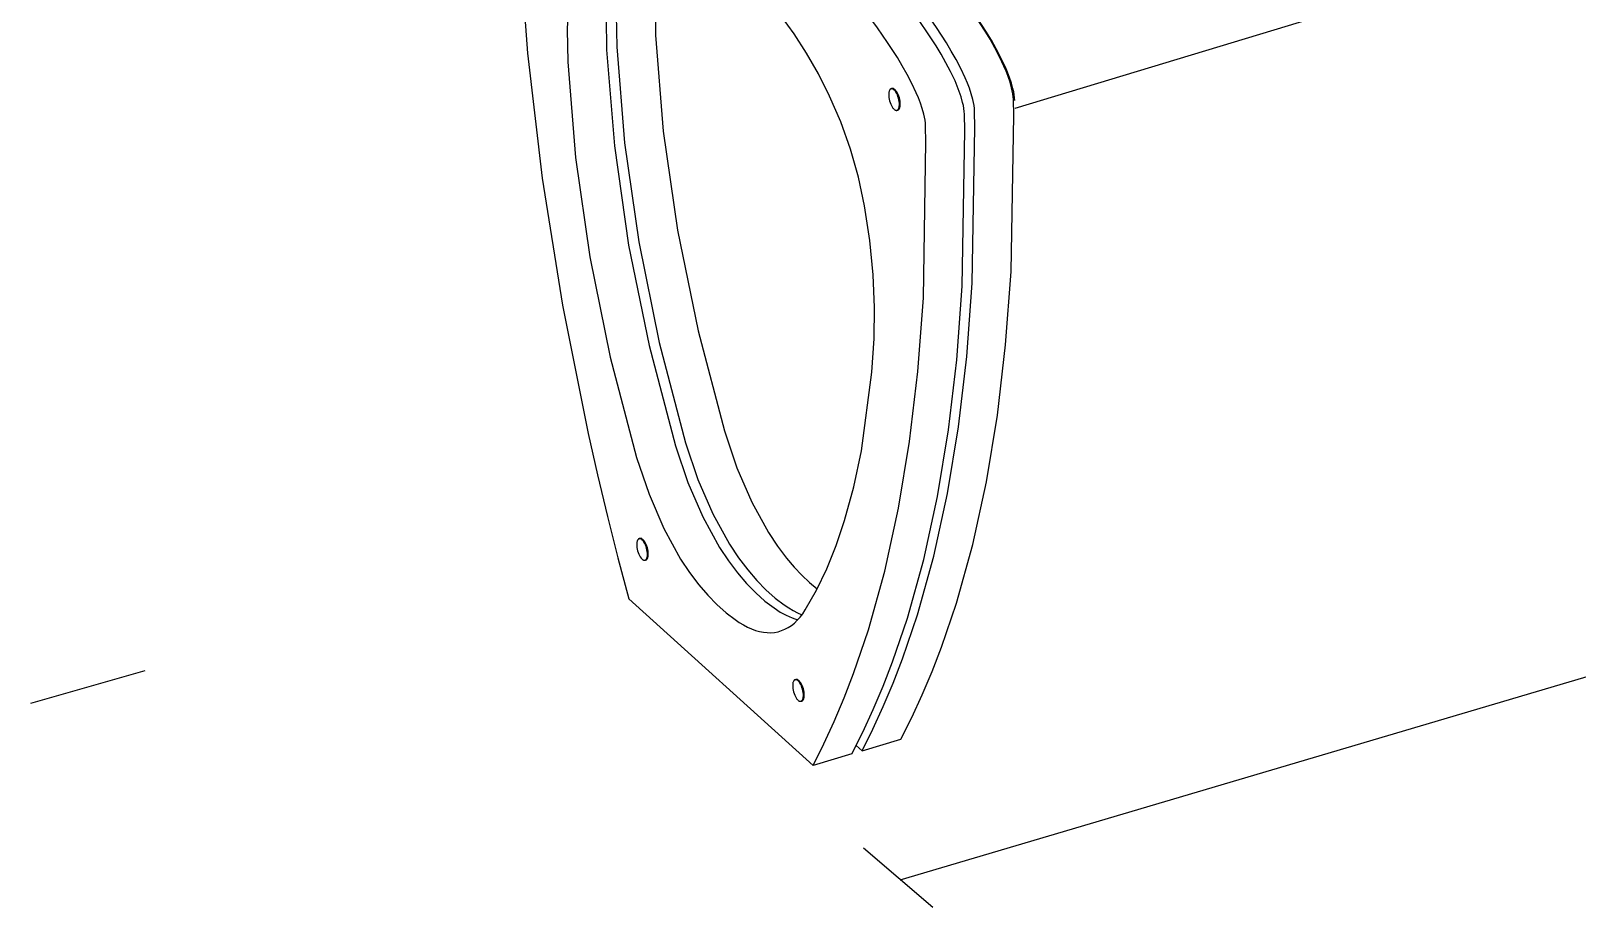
# Model space of a CAD drawing. Extents: x -56 to 226, y 85 to 311.
# Drawn here: x -48.7 to 85, y 84.6 to 160.4 of the extents above; entities that cross this region are included whole.
import ezdxf

# ---------------------------------------------------------------- set-up
doc = ezdxf.new("R2010")
doc.units = 0
doc.layers.add('LIVELLO_1', color=160, linetype='Continuous')

# ---------------------------------------------------------------- blocks, each defined once
blk = doc.blocks.new('AI9-BLK1')
at = {"layer": 'LIVELLO_1', "color": 7}
for p, q in [((101.809806, -3.105323), (-53.53799, -50.125364)), ((-64.245002, -48.427449), (-64.172138, -48.403678)), ((-63.730649, -50.285561), (-63.657958, -50.264891)), ((-86.02903, -87.325505), (-85.954616, -87.304835)), ((-85.514849, -89.186546), (-85.440435, -89.165875)), ((-70.990671, -106.946702), (-86.922515, -92.536901)), ((-72.545443, -99.517698), (-72.472751, -99.496683)), ((-72.031262, -101.381495), (-71.958226, -101.358068)), ((-66.755615, -105.671672), (-67.261011, -105.210718))]:
    blk.add_line(p, q, dxfattribs=at)
for points in [[(-77.724455, -94.323872), (-77.364442, -94.570197), (-77.010803, -94.784137), (-76.65837, -94.972239), (-76.30921, -95.129336), (-75.962805, -95.254392), (-75.62243, -95.346377), (-75.286533, -95.411833), (-74.958043, -95.447318), (-74.635582, -95.450418), (-74.318978, -95.423547), (-74.011159, -95.363947), (-73.710746, -95.272307), (-73.420841, -95.153107), (-73.136966, -95.001522), (-72.865148, -94.823411), (-72.601942, -94.614983), (-72.350795, -94.374515), (-72.111361, -94.109587), (-71.882606, -93.81262), (-71.666943, -93.485336), (-70.694737, -91.787937), (-69.805903, -89.929997), (-68.99131, -87.917373), (-68.263017, -85.752475), (-67.472195, -82.854116), (-66.815215, -79.738371), (-65.918629, -72.936375), (-65.719675, -70.022858), (-65.672133, -67.335339), (-65.795295, -64.502092), (-66.0883, -61.558947), (-66.547531, -58.541388), (-67.069463, -56.079867), (-67.757621, -53.642118), (-68.594263, -51.284811), (-69.556133, -49.066686), (-70.53144, -47.14639), (-71.552566, -45.344605), (-72.616756, -43.682863), (-73.709368, -42.169605)], [(-83.777143, -33.809564), (-84.236374, -35.997717), (-84.52938, -38.411695), (-84.649958, -41.024972), (-84.602243, -43.798791)], [(-96.459573, -34.832413), (-95.691144, -45.350634), (-94.424727, -56.154281), (-92.6648, -67.144825), (-90.432034, -78.228386)], [(-88.009098, -35.088039), (-88.468502, -37.273091), (-88.761335, -39.687242), (-88.884497, -42.300347), (-88.836955, -45.074165)], [(-87.1337, -34.823628), (-87.592931, -37.008508), (-87.885764, -39.425587), (-88.009098, -42.035591), (-87.961384, -44.809754)], [(-91.366861, -36.09883), (-91.827987, -38.28681), (-92.120648, -40.701133), (-92.241054, -43.31131), (-92.193511, -46.084784)], [(-56.109409, -43.447908), (-56.964482, -42.130848), (-57.833851, -40.87046), (-58.712351, -39.669327), (-59.598257, -38.530723)], [(-55.993826, -43.531107), (-56.848554, -42.214219), (-57.714996, -40.953486), (-58.595045, -39.752526), (-59.482502, -38.613922)], [(-60.344465, -44.72311), (-61.197815, -43.406222), (-62.065979, -42.145662), (-62.944478, -40.944701), (-63.831935, -39.809026)], [(-59.465965, -44.461972), (-60.322244, -43.141811), (-61.190236, -41.881251), (-62.068907, -40.680118), (-62.956364, -39.54427)], [(-63.701021, -45.734073), (-64.555577, -44.417185), (-65.422191, -43.156625), (-66.30069, -41.958593), (-67.188319, -40.819817)], [(-84.602243, -43.798791), (-83.934756, -52.090102), (-82.702618, -60.658399), (-80.932011, -69.35382), (-78.657559, -78.014101)], [(-54.481774, -46.477525), (-54.868313, -45.671717), (-55.268289, -44.895709), (-55.681356, -44.152774), (-56.109409, -43.447908)], [(-54.36309, -46.56348), (-54.751008, -45.754916), (-55.152361, -44.979081), (-55.565428, -44.235973), (-55.993826, -43.531107)], [(-88.836955, -45.074165), (-88.166884, -53.368577), (-86.935951, -61.936874), (-85.167067, -70.629539), (-82.889686, -79.292921)], [(-87.961384, -44.809754), (-87.291313, -53.103994), (-86.06038, -61.671946), (-84.291496, -70.361855), (-82.014115, -79.030749)], [(-58.713729, -47.755828), (-59.100441, -46.947264), (-59.500416, -46.171428), (-59.916412, -45.427804), (-60.344465, -44.72311)], [(-57.83833, -47.4909), (-58.22487, -46.682336), (-58.624673, -45.9065), (-59.041013, -45.166494), (-59.465965, -44.461972)], [(-92.193511, -46.084784), (-91.526196, -54.37644), (-90.295436, -62.947665), (-88.525001, -71.639985), (-86.247793, -80.303367)], [(-62.070285, -48.766619), (-62.456653, -47.960811), (-62.859729, -47.181702), (-63.272968, -46.441868), (-63.701021, -45.734073)], [(-53.820487, -48.332881), (-53.960186, -47.850568), (-54.116249, -47.378245), (-54.290054, -46.917119), (-54.481774, -46.477525)], [(-53.70611, -48.415563), (-53.844259, -47.931011), (-53.998771, -47.458516), (-54.172748, -47.003591), (-54.36309, -46.56348)], [(-58.055371, -49.607911), (-58.192314, -49.126114), (-58.351305, -48.653619), (-58.52511, -48.195422), (-58.713729, -47.755828)], [(-57.179972, -49.342983), (-57.316743, -48.861703), (-57.474011, -48.389208), (-57.648161, -47.931011), (-57.83833, -47.4909)], [(-64.245002, -48.427449), (-64.25861, -48.430722), (-64.27463, -48.439507), (-64.286688, -48.448119), (-64.303224, -48.457249), (-64.316488, -48.466378), (-64.326823, -48.478264), (-64.338536, -48.492906), (-64.350422, -48.510648), (-64.36248, -48.525806), (-64.372987, -48.54062), (-64.392107, -48.582134), (-64.406921, -48.626403), (-64.421908, -48.671362), (-64.432243, -48.724761), (-64.4412, -48.781088), (-64.451535, -48.903389), (-64.448607, -49.040159), (-64.432243, -49.179685), (-64.406921, -49.325585), (-64.372987, -49.473897), (-64.326823, -49.616696), (-64.27463, -49.756567), (-64.213824, -49.88438), (-64.146989, -49.997379), (-64.078432, -50.09522), (-64.041397, -50.140006), (-64.00574, -50.175835), (-63.968705, -50.211492), (-63.931326, -50.237847), (-63.89722, -50.26179), (-63.879477, -50.270919), (-63.861563, -50.276948), (-63.845026, -50.282805), (-63.827284, -50.288662), (-63.811092, -50.291418), (-63.793178, -50.294691), (-63.776813, -50.294691), (-63.760449, -50.294691), (-63.743913, -50.291418), (-63.730649, -50.285561), (-63.714285, -50.280049), (-63.701021, -50.273676), (-63.687758, -50.268163), (-63.671394, -50.259034), (-63.659336, -50.247148), (-63.646072, -50.235263), (-63.634186, -50.220621), (-63.623679, -50.205463), (-63.611793, -50.187548), (-63.602836, -50.173079), (-63.581993, -50.133977), (-63.565629, -50.089707), (-63.552365, -50.042165), (-63.54048, -49.988077), (-63.531523, -49.935023), (-63.522565, -49.809621), (-63.525494, -49.676124), (-63.54048, -49.533497), (-63.565629, -49.387769), (-63.602836, -49.242386), (-63.646072, -49.096486), (-63.701021, -48.959544), (-63.760449, -48.831903), (-63.827284, -48.71632), (-63.89722, -48.61779), (-63.931326, -48.573349), (-63.968705, -48.537864), (-64.00574, -48.504791), (-64.041397, -48.478264), (-64.078432, -48.454493), (-64.094968, -48.445363), (-64.11271, -48.436234), (-64.129074, -48.430722), (-64.146989, -48.427449), (-64.163181, -48.421592), (-64.181095, -48.418836), (-64.19746, -48.418836), (-64.213824, -48.421592), (-64.22881, -48.421592), (-64.245002, -48.427449)], [(-63.657958, -50.264891), (-63.641421, -50.26179), (-63.628158, -50.253005), (-63.614894, -50.247148), (-63.599908, -50.235263), (-63.586644, -50.223377), (-63.573036, -50.211492), (-63.561323, -50.199606), (-63.549437, -50.184792), (-63.539102, -50.169806), (-63.530145, -50.149135), (-63.509302, -50.110378), (-63.492765, -50.068692), (-63.479502, -50.018222), (-63.467616, -49.967407), (-63.458659, -49.911424), (-63.451252, -49.789123), (-63.45418, -49.655453), (-63.467616, -49.512826), (-63.492765, -49.366926), (-63.530145, -49.218443), (-63.573036, -49.072543), (-63.628158, -48.935773), (-63.687758, -48.808132), (-63.75287, -48.695133), (-63.824356, -48.594019), (-63.858634, -48.552506), (-63.895669, -48.513921), (-63.931326, -48.48102), (-63.968705, -48.454493), (-64.00574, -48.430722), (-64.020554, -48.421592), (-64.039846, -48.415563), (-64.057589, -48.406778), (-64.074125, -48.403678), (-64.090317, -48.400922), (-64.108059, -48.397649), (-64.124596, -48.397649), (-64.139582, -48.400922), (-64.155946, -48.400922), (-64.172138, -48.403678)], [(-61.414856, -50.621286), (-61.550076, -50.140006), (-61.707689, -49.664238), (-61.881666, -49.206557), (-62.070285, -48.766619)], [(-59.88954, -96.693409), (-58.599352, -92.905871), (-57.188757, -87.840203), (-56.006917, -82.408665), (-55.055899, -76.646743), (-54.340697, -70.578896), (-53.865101, -64.219939), (-53.637725, -50.752199), (-53.670281, -49.358141)], [(-57.026493, -50.371516), (-57.040101, -50.125364), (-57.073002, -49.869221), (-57.117444, -49.607911), (-57.179972, -49.342983)], [(-53.670281, -49.358141), (-53.683545, -49.111473), (-53.713517, -48.855674), (-53.76106, -48.594019), (-53.820487, -48.332881)], [(-53.552804, -49.444613), (-53.567617, -49.1976), (-53.598968, -48.938873), (-53.642032, -48.680491), (-53.70611, -48.415563)], [(-64.124596, -97.965683), (-62.834408, -94.184001), (-61.423813, -89.112476), (-60.239045, -83.686795), (-59.287682, -77.924873), (-58.572652, -71.85117), (-58.098435, -65.494969), (-57.872609, -52.030502), (-57.902409, -50.636444)], [(-63.246096, -97.703855), (-61.958837, -93.919073), (-60.54807, -88.844448), (-59.363474, -83.421868), (-58.412111, -77.657534), (-57.697253, -71.586931), (-57.223036, -65.23073), (-56.99721, -51.766091), (-57.026493, -50.371516)], [(-61.261549, -51.647063), (-61.275157, -51.400566), (-61.304785, -51.14494), (-61.352327, -50.882941), (-61.414856, -50.621286)], [(-57.902409, -50.636444), (-57.918601, -50.389948), (-57.948229, -50.133977), (-57.994393, -49.872322), (-58.055371, -49.607911)], [(-67.481152, -98.98233), (-66.190964, -95.195137), (-64.780025, -90.122923), (-63.59853, -84.697586), (-62.646994, -78.935664), (-61.930587, -72.862305), (-61.454991, -66.506449), (-61.228993, -53.04181), (-61.261549, -51.647063)], [(-90.432034, -78.228386), (-89.616063, -81.813697), (-88.758407, -85.392807), (-87.860442, -88.966404), (-86.922515, -92.536901)], [(-78.657559, -78.014101), (-77.584584, -81.194958), (-76.297324, -84.159462), (-74.845044, -86.799439), (-74.071965, -87.967327), (-73.281143, -89.013947)], [(-82.889686, -79.292921), (-81.816539, -82.473433), (-80.529279, -85.434837), (-79.07855, -88.074469), (-78.30702, -89.24339), (-77.51327, -90.289665)], [(-82.014115, -79.030749), (-80.940968, -82.206438), (-79.656809, -85.172665), (-78.2016, -87.81023), (-77.431449, -88.978118), (-76.637699, -90.027838)], [(-86.247793, -80.303367), (-85.173096, -83.484568), (-83.888764, -86.445283), (-82.436656, -89.088361), (-81.663577, -90.253836), (-80.869655, -91.303212)], [(-86.02903, -87.325505), (-86.042638, -87.331362), (-86.059002, -87.340319), (-86.072266, -87.349276), (-86.085529, -87.355478), (-86.099137, -87.369947), (-86.111023, -87.379249), (-86.122909, -87.394063), (-86.133244, -87.411633), (-86.148058, -87.423346), (-86.157015, -87.444361), (-86.174757, -87.48019), (-86.191294, -87.524632), (-86.207658, -87.572174), (-86.216615, -87.625918), (-86.2254, -87.682073), (-86.234185, -87.804374), (-86.232807, -87.941144), (-86.216615, -88.080326), (-86.191294, -88.226053), (-86.157015, -88.372125), (-86.111023, -88.514752), (-86.059002, -88.654279), (-85.996474, -88.782092), (-85.932567, -88.900947), (-85.861081, -88.996032), (-85.827147, -89.040818), (-85.791318, -89.076647), (-85.754111, -89.109031), (-85.717076, -89.139003), (-85.681247, -89.159674), (-85.663505, -89.171732), (-85.646969, -89.177589), (-85.629399, -89.186546), (-85.610106, -89.186546), (-85.593742, -89.192402), (-85.578756, -89.192402), (-85.562391, -89.192402), (-85.544649, -89.192402), (-85.529663, -89.189646), (-85.514849, -89.186546), (-85.500035, -89.18379), (-85.485049, -89.177589), (-85.470235, -89.168631), (-85.456972, -89.156573), (-85.443536, -89.144516), (-85.431478, -89.136247), (-85.418214, -89.121089), (-85.406501, -89.106275), (-85.397544, -89.091117), (-85.385658, -89.070446), (-85.367744, -89.031861), (-85.350001, -88.990175), (-85.336393, -88.939532), (-85.324508, -88.889234), (-85.31555, -88.832735), (-85.308143, -88.710778), (-85.311244, -88.577108), (-85.324508, -88.434137), (-85.350001, -88.288754), (-85.385658, -88.143371), (-85.4301, -87.997299), (-85.485049, -87.857428), (-85.544649, -87.729615), (-85.610106, -87.620061), (-85.681247, -87.518431), (-85.715526, -87.474333), (-85.754111, -87.438504), (-85.788562, -87.40302), (-85.825597, -87.376148), (-85.861081, -87.352032), (-85.880718, -87.34342), (-85.895532, -87.337563), (-85.914653, -87.328261), (-85.931189, -87.325505), (-85.948931, -87.322405), (-85.965295, -87.322405), (-85.98321, -87.322405), (-85.996474, -87.322405), (-86.012838, -87.322405), (-86.02903, -87.325505)], [(-85.440435, -89.165875), (-85.427171, -89.159674), (-85.410635, -89.156573), (-85.397544, -89.144516), (-85.383936, -89.136247), (-85.370672, -89.12419), (-85.358786, -89.112476), (-85.346901, -89.097318), (-85.336393, -89.08526), (-85.321579, -89.067346), (-85.312794, -89.046675), (-85.295052, -89.01119), (-85.278516, -88.966404), (-85.265252, -88.918862), (-85.251644, -88.865118), (-85.242859, -88.811719), (-85.235624, -88.687351), (-85.237002, -88.553337), (-85.251644, -88.410366), (-85.278516, -88.264983), (-85.312794, -88.122356), (-85.355858, -87.976628), (-85.410635, -87.840203), (-85.470235, -87.708944), (-85.537242, -87.595945), (-85.608728, -87.495004), (-85.642662, -87.450562), (-85.678491, -87.414733), (-85.715526, -87.382005), (-85.752733, -87.352032), (-85.788562, -87.331362), (-85.806304, -87.322405), (-85.822496, -87.316203), (-85.842133, -87.310347), (-85.856775, -87.304835), (-85.876067, -87.302079), (-85.891054, -87.298633), (-85.910346, -87.298633), (-85.925332, -87.298633), (-85.940146, -87.302079), (-85.954616, -87.304835)], [(-73.281143, -89.013947), (-72.625713, -89.790127), (-71.962705, -90.488447), (-71.298318, -91.115799), (-70.635482, -91.669082)], [(-77.51327, -90.289665), (-76.731234, -91.205027), (-75.943685, -92.013591), (-75.151141, -92.718113), (-74.36497, -93.313081)], [(-76.637699, -90.027838), (-75.855663, -90.940788), (-75.066564, -91.749008), (-74.27557, -92.453874), (-73.489399, -93.048498)], [(-80.869655, -91.303212), (-80.090719, -92.215818), (-79.299897, -93.027483), (-78.510626, -93.732005), (-77.724455, -94.323872)], [(-74.36497, -93.313081), (-73.838732, -93.664136), (-73.319728, -93.949046), (-72.808648, -94.172288), (-72.5544, -94.258071), (-72.304631, -94.326973)], [(-73.489399, -93.048498), (-73.098381, -93.313081), (-72.712013, -93.544936), (-72.328229, -93.741307), (-71.947891, -93.898747)], [(-66.755615, -105.671672), (-63.399403, -104.657781), (-62.461304, -102.781582), (-61.563512, -100.831658), (-60.705683, -98.798018), (-59.88954, -96.693409)], [(-67.631186, -105.933155), (-66.694809, -104.060401), (-65.798395, -102.104276), (-64.940739, -100.076148), (-64.124596, -97.965683)], [(-66.755615, -105.671672), (-65.81786, -103.795473), (-64.921446, -101.842449), (-64.065168, -99.814665), (-63.246096, -97.703855)], [(-72.545443, -99.517698), (-72.558879, -99.523899), (-72.572142, -99.532168), (-72.588679, -99.538024), (-72.601942, -99.547326), (-72.613828, -99.561795), (-72.627091, -99.571097), (-72.6407, -99.585911), (-72.650863, -99.601069), (-72.66137, -99.615539), (-72.670327, -99.635865), (-72.69117, -99.675139), (-72.707362, -99.719581), (-72.723899, -99.766779), (-72.732856, -99.817766), (-72.741813, -99.873921), (-72.75077, -99.996222), (-72.749048, -100.129892), (-72.732856, -100.272863), (-72.710291, -100.417902), (-72.673256, -100.563974), (-72.627091, -100.709701), (-72.575243, -100.848883), (-72.512714, -100.97394), (-72.448808, -101.086939), (-72.378872, -101.188225), (-72.341838, -101.233011), (-72.304631, -101.268496), (-72.269146, -101.304325), (-72.234695, -101.330852), (-72.19766, -101.352212), (-72.179918, -101.36358), (-72.160453, -101.366336), (-72.145639, -101.378394), (-72.126347, -101.381495), (-72.111361, -101.384251), (-72.094996, -101.384251), (-72.075704, -101.384251), (-72.06089, -101.384251), (-72.044526, -101.381495), (-72.031262, -101.381495), (-72.014726, -101.372193), (-72.00129, -101.366336), (-71.986648, -101.360824), (-71.97304, -101.348766), (-71.959776, -101.337053), (-71.946513, -101.328096), (-71.934627, -101.312937), (-71.922742, -101.295023), (-71.912234, -101.28331), (-71.903277, -101.262639), (-71.882606, -101.223709), (-71.866242, -101.179268), (-71.852634, -101.13207), (-71.840748, -101.081082), (-71.831963, -101.024927), (-71.824556, -100.902627), (-71.827657, -100.766201), (-71.840748, -100.625985), (-71.866242, -100.480947), (-71.900176, -100.332119), (-71.946513, -100.192248), (-71.998534, -100.049965), (-72.06089, -99.924908), (-72.126347, -99.808809), (-72.194732, -99.707523), (-72.231767, -99.665837), (-72.269146, -99.627597), (-72.304631, -99.594524), (-72.341838, -99.567997), (-72.375944, -99.547326), (-72.396787, -99.535268), (-72.413323, -99.529411), (-72.431066, -99.520454), (-72.447257, -99.517698), (-72.465172, -99.517698), (-72.481708, -99.514598), (-72.497728, -99.514598), (-72.512714, -99.514598), (-72.529251, -99.517698), (-72.545443, -99.517698)], [(-71.958226, -101.358068), (-71.942034, -101.352212), (-71.928771, -101.34601), (-71.913784, -101.337053), (-71.900176, -101.328096), (-71.887085, -101.316383), (-71.875199, -101.304325), (-71.861591, -101.289166), (-71.849706, -101.271252), (-71.840748, -101.259194), (-71.829035, -101.241624), (-71.809743, -101.203383), (-71.793206, -101.161353), (-71.780115, -101.11071), (-71.768057, -101.056967), (-71.760478, -101.003912), (-71.75152, -100.881956), (-71.754621, -100.74243), (-71.768057, -100.602559), (-71.793206, -100.456831), (-71.827657, -100.311104), (-71.873649, -100.168821), (-71.92567, -100.028606), (-71.986648, -99.901137), (-72.053483, -99.788138), (-72.121696, -99.689608), (-72.159075, -99.642066), (-72.194732, -99.606582), (-72.231767, -99.573853), (-72.269146, -99.547326), (-72.303252, -99.523899), (-72.324095, -99.517698), (-72.338909, -99.505985), (-72.35803, -99.499784), (-72.373016, -99.496683), (-72.392308, -99.493927), (-72.408672, -99.490826), (-72.423486, -99.490826), (-72.439851, -99.490826), (-72.456215, -99.493927), (-72.472751, -99.496683)], [(-67.631186, -105.933155), (-70.990671, -106.946702), (-70.052572, -105.070848), (-69.15478, -103.120579), (-68.297123, -101.086939), (-67.481152, -98.98233)]]:
    blk.add_lwpolyline(points, dxfattribs=at)

msp = doc.modelspace()

# ---------------------------------------------------------------- linework, layer by layer
at = {"layer": 'LIVELLO_1', "color": 7}
for p, q in [((26.458506, 86.979704), (199.672222, 138.249959)), ((-48.681955, 102.266281), (-38.804178, 105.088504)), ((23.29074, 89.751972), (29.287963, 84.636694))]:
    msp.add_line(p, q, dxfattribs=at)

# ---------------------------------------------------------------- block references
msp.add_blockref('AI9-BLK1', (89.930773, 203.81004), dxfattribs=at)

doc.saveas('drawing.dxf')
